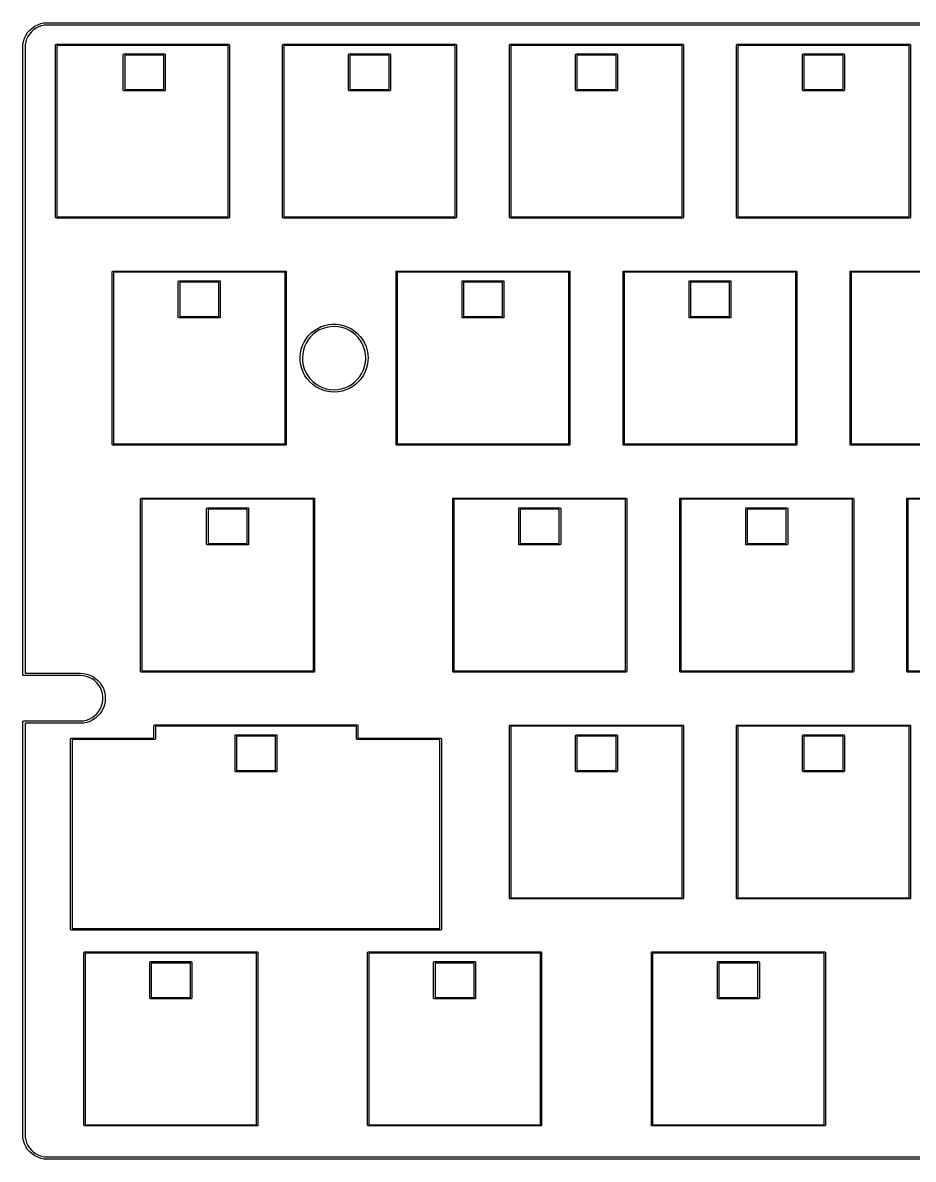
# Model space of a CAD drawing. Extents: x 0 to 11.3, y -3.8 to 0.
# Drawn here: x -0.021 to 2.922, y -3.773 to -0.017 of the extents above; entities that cross this region are included whole.
import ezdxf

# ---------------------------------------------------------------- set-up
doc = ezdxf.new("R2010")
doc.units = 0
doc.header["$MEASUREMENT"] = 0
doc.layers.add('BLACK', color=7, linetype='CONTINUOUS')

msp = doc.modelspace()

# ---------------------------------------------------------------- linework, layer by layer
at = {"layer": 'BLACK', "linetype": 'CONTINUOUS'}
for p, q in [((0.0025, -0.0414), (0.0105, -0.0342)), ((0.0105, -0.0342), (0.0193, -0.0282)), ((0.0232, -0.0348), (0.0152, -0.0403)), ((0.0193, -0.0282), (0.0288, -0.0233)), ((0.0318, -0.0304), (0.0232, -0.0348)), ((0.0288, -0.0233), (0.0389, -0.0198)), ((0.041, -0.0272), (0.0318, -0.0304)), ((0.0389, -0.0198), (0.0493, -0.0176)), ((0.0504, -0.0252), (0.041, -0.0272)), ((0.0493, -0.0176), (0.06, -0.0167)), ((0.0597, -0.0245), (0.0504, -0.0252)), ((0.06, -0.0246), (0.0597, -0.0245)), ((0.06, -0.0167), (0.06, -0.0167)), ((0.06, -0.0167), (0.06, -0.0167)), ((0.06, -0.0167), (11.19, -0.0167)), ((11.19, -0.0246), (0.06, -0.0246)), ((-0.0182, -0.0783), (-0.0148, -0.0681)), ((-0.0148, -0.0681), (-0.0102, -0.0585)), ((-0.0077, -0.071), (-0.0107, -0.0802)), ((-0.0102, -0.0585), (-0.0044, -0.0495)), ((-0.0035, -0.0622), (-0.0077, -0.071)), ((-0.0044, -0.0495), (0.0025, -0.0414)), ((0.0018, -0.0541), (-0.0035, -0.0622)), ((0.0081, -0.0468), (0.0018, -0.0541)), ((0.0152, -0.0403), (0.0081, -0.0468)), ((-0.0207, -0.0994), (-0.0201, -0.0888)), ((-0.0207, -2.1703), (-0.0207, -0.0994)), ((-0.0207, -0.0994), (-0.0207, -0.0994)), ((-0.0201, -0.0888), (-0.0182, -0.0783)), ((-0.0124, -0.0897), (-0.0129, -0.099)), ((-0.0129, -0.099), (-0.0128, -0.0994)), ((-0.0128, -0.0994), (-0.0128, -0.0994)), ((-0.0128, -0.0994), (-0.0128, -0.0994)), ((-0.0128, -0.0994), (-0.0128, -2.1663)), ((-0.0107, -0.0802), (-0.0124, -0.0897)), ((0.0876, -0.0896), (0.0882, -0.0882)), ((0.0876, -0.6604), (0.0876, -0.0896)), ((0.0882, -0.0882), (0.0896, -0.0876)), ((0.0896, -0.0876), (0.6604, -0.0876)), ((0.0915, -0.0915), (0.0915, -0.6585)), ((0.6585, -0.0915), (0.0915, -0.0915)), ((0.6585, -0.6585), (0.6585, -0.0915)), ((0.6604, -0.0876), (0.6618, -0.0882)), ((0.6618, -0.0882), (0.6624, -0.0896)), ((0.6624, -0.0896), (0.6624, -0.6604)), ((0.8376, -0.0896), (0.8382, -0.0882)), ((0.8376, -0.6604), (0.8376, -0.0896)), ((0.8382, -0.0882), (0.8396, -0.0876)), ((0.8396, -0.0876), (1.4104, -0.0876)), ((0.8415, -0.0915), (0.8415, -0.6585)), ((1.4085, -0.0915), (0.8415, -0.0915)), ((1.4085, -0.6585), (1.4085, -0.0915)), ((1.4104, -0.0876), (1.4118, -0.0882)), ((1.4118, -0.0882), (1.4124, -0.0896)), ((1.4124, -0.0896), (1.4124, -0.6604)), ((1.5876, -0.0896), (1.5882, -0.0882)), ((1.5876, -0.6604), (1.5876, -0.0896)), ((1.5882, -0.0882), (1.5896, -0.0876)), ((1.5896, -0.0876), (2.1604, -0.0876)), ((1.5915, -0.0915), (1.5915, -0.6585)), ((2.1585, -0.0915), (1.5915, -0.0915)), ((2.1585, -0.6585), (2.1585, -0.0915)), ((2.1604, -0.0876), (2.1618, -0.0882)), ((2.1618, -0.0882), (2.1624, -0.0896)), ((2.1624, -0.0896), (2.1624, -0.6604)), ((2.3376, -0.0896), (2.3382, -0.0882)), ((2.3376, -0.6604), (2.3376, -0.0896)), ((2.3382, -0.0882), (2.3396, -0.0876)), ((2.3396, -0.0876), (2.9104, -0.0876)), ((2.3415, -0.0915), (2.3415, -0.6585)), ((2.9085, -0.0915), (2.3415, -0.0915)), ((2.9085, -0.6585), (2.9085, -0.0915)), ((2.9104, -0.0876), (2.9118, -0.0882)), ((2.9118, -0.0882), (2.9124, -0.0896)), ((2.9124, -0.0896), (2.9124, -0.6604)), ((0.3116, -0.1218), (0.3123, -0.1202)), ((0.3116, -0.24), (0.3116, -0.1218)), ((0.3123, -0.1202), (0.314, -0.1195)), ((0.314, -0.1195), (0.4478, -0.1195)), ((0.3163, -0.1242), (0.3163, -0.2376)), ((0.4455, -0.1242), (0.3163, -0.1242)), ((0.4455, -0.2376), (0.4455, -0.1242)), ((0.4478, -0.1195), (0.4495, -0.1202)), ((0.4495, -0.1202), (0.4502, -0.1218)), ((0.4502, -0.1218), (0.4502, -0.24)), ((1.0557, -0.1218), (1.0564, -0.1202)), ((1.0557, -0.24), (1.0557, -0.1218)), ((1.0564, -0.1202), (1.0581, -0.1195)), ((1.0581, -0.1195), (1.1919, -0.1195)), ((1.0604, -0.1242), (1.0604, -0.2376)), ((1.1896, -0.1242), (1.0604, -0.1242)), ((1.1896, -0.2376), (1.1896, -0.1242)), ((1.1919, -0.1195), (1.1936, -0.1202)), ((1.1936, -0.1202), (1.1943, -0.1218)), ((1.1943, -0.1218), (1.1943, -0.24)), ((1.8057, -0.1218), (1.8064, -0.1202)), ((1.8057, -0.24), (1.8057, -0.1218)), ((1.8064, -0.1202), (1.8081, -0.1195)), ((1.8081, -0.1195), (1.9419, -0.1195)), ((1.8104, -0.1242), (1.8104, -0.2376)), ((1.9396, -0.1242), (1.8104, -0.1242)), ((1.9396, -0.2376), (1.9396, -0.1242)), ((1.9419, -0.1195), (1.9436, -0.1202)), ((1.9436, -0.1202), (1.9443, -0.1218)), ((1.9443, -0.1218), (1.9443, -0.24)), ((2.5557, -0.1218), (2.5564, -0.1202)), ((2.5557, -0.24), (2.5557, -0.1218)), ((2.5564, -0.1202), (2.5581, -0.1195)), ((2.5581, -0.1195), (2.6919, -0.1195)), ((2.5604, -0.1242), (2.5604, -0.2376)), ((2.6896, -0.1242), (2.5604, -0.1242)), ((2.6896, -0.2376), (2.6896, -0.1242)), ((2.6919, -0.1195), (2.6936, -0.1202)), ((2.6936, -0.1202), (2.6943, -0.1218)), ((2.6943, -0.1218), (2.6943, -0.24)), ((0.3123, -0.2416), (0.3116, -0.24)), ((0.314, -0.2423), (0.3123, -0.2416)), ((0.4478, -0.2423), (0.314, -0.2423)), ((0.3163, -0.2376), (0.4455, -0.2376)), ((0.4495, -0.2416), (0.4478, -0.2423)), ((0.4502, -0.24), (0.4495, -0.2416)), ((1.0564, -0.2416), (1.0557, -0.24)), ((1.0581, -0.2423), (1.0564, -0.2416)), ((1.1919, -0.2423), (1.0581, -0.2423)), ((1.0604, -0.2376), (1.1896, -0.2376)), ((1.1936, -0.2416), (1.1919, -0.2423)), ((1.1943, -0.24), (1.1936, -0.2416)), ((1.8064, -0.2416), (1.8057, -0.24)), ((1.8081, -0.2423), (1.8064, -0.2416)), ((1.9419, -0.2423), (1.8081, -0.2423)), ((1.8104, -0.2376), (1.9396, -0.2376)), ((1.9436, -0.2416), (1.9419, -0.2423)), ((1.9443, -0.24), (1.9436, -0.2416)), ((2.5564, -0.2416), (2.5557, -0.24)), ((2.5581, -0.2423), (2.5564, -0.2416)), ((2.6919, -0.2423), (2.5581, -0.2423)), ((2.5604, -0.2376), (2.6896, -0.2376)), ((2.6936, -0.2416), (2.6919, -0.2423)), ((2.6943, -0.24), (2.6936, -0.2416)), ((0.0882, -0.6618), (0.0876, -0.6604)), ((0.0896, -0.6624), (0.0882, -0.6618)), ((0.6604, -0.6624), (0.0896, -0.6624)), ((0.0915, -0.6585), (0.6585, -0.6585)), ((0.6618, -0.6618), (0.6604, -0.6624)), ((0.6624, -0.6604), (0.6618, -0.6618)), ((0.8382, -0.6618), (0.8376, -0.6604)), ((0.8396, -0.6624), (0.8382, -0.6618)), ((1.4104, -0.6624), (0.8396, -0.6624)), ((0.8415, -0.6585), (1.4085, -0.6585)), ((1.4118, -0.6618), (1.4104, -0.6624)), ((1.4124, -0.6604), (1.4118, -0.6618)), ((1.5882, -0.6618), (1.5876, -0.6604)), ((1.5896, -0.6624), (1.5882, -0.6618)), ((2.1604, -0.6624), (1.5896, -0.6624)), ((1.5915, -0.6585), (2.1585, -0.6585)), ((2.1618, -0.6618), (2.1604, -0.6624)), ((2.1624, -0.6604), (2.1618, -0.6618)), ((2.3382, -0.6618), (2.3376, -0.6604)), ((2.3396, -0.6624), (2.3382, -0.6618)), ((2.9104, -0.6624), (2.3396, -0.6624)), ((2.3415, -0.6585), (2.9085, -0.6585)), ((2.9118, -0.6618), (2.9104, -0.6624)), ((2.9124, -0.6604), (2.9118, -0.6618)), ((0.2751, -0.8396), (0.2757, -0.8382)), ((0.2751, -1.4104), (0.2751, -0.8396)), ((0.2757, -0.8382), (0.2771, -0.8376)), ((0.2771, -0.8376), (0.8479, -0.8376)), ((0.279, -0.8415), (0.279, -1.4085)), ((0.846, -0.8415), (0.279, -0.8415)), ((0.846, -1.4085), (0.846, -0.8415)), ((0.8479, -0.8376), (0.8493, -0.8382)), ((0.8493, -0.8382), (0.8499, -0.8396)), ((0.8499, -0.8396), (0.8499, -1.4104)), ((1.2126, -0.8396), (1.2132, -0.8382)), ((1.2126, -1.4104), (1.2126, -0.8396)), ((1.2132, -0.8382), (1.2146, -0.8376)), ((1.2146, -0.8376), (1.7854, -0.8376)), ((1.2165, -0.8415), (1.2165, -1.4085)), ((1.7835, -0.8415), (1.2165, -0.8415)), ((1.7835, -1.4085), (1.7835, -0.8415)), ((1.7854, -0.8376), (1.7868, -0.8382)), ((1.7868, -0.8382), (1.7874, -0.8396)), ((1.7874, -0.8396), (1.7874, -1.4104)), ((1.9626, -0.8396), (1.9632, -0.8382)), ((1.9626, -1.4104), (1.9626, -0.8396)), ((1.9632, -0.8382), (1.9646, -0.8376)), ((1.9646, -0.8376), (2.5354, -0.8376)), ((1.9665, -0.8415), (1.9665, -1.4085)), ((2.5335, -0.8415), (1.9665, -0.8415)), ((2.5335, -1.4085), (2.5335, -0.8415)), ((2.5354, -0.8376), (2.5368, -0.8382)), ((2.5368, -0.8382), (2.5374, -0.8396)), ((2.5374, -0.8396), (2.5374, -1.4104)), ((2.7126, -0.8396), (2.7132, -0.8382)), ((2.7126, -1.4104), (2.7126, -0.8396)), ((2.7132, -0.8382), (2.7146, -0.8376)), ((2.7146, -0.8376), (3.2854, -0.8376)), ((2.7165, -0.8415), (2.7165, -1.4085)), ((3.2835, -0.8415), (2.7165, -0.8415)), ((0.4932, -0.8719), (0.4939, -0.8702)), ((0.4932, -0.99), (0.4932, -0.8719)), ((0.4939, -0.8702), (0.4956, -0.8695)), ((0.4956, -0.8695), (0.6294, -0.8695)), ((0.4979, -0.8742), (0.4979, -0.9876)), ((0.6271, -0.8742), (0.4979, -0.8742)), ((0.6271, -0.9876), (0.6271, -0.8742)), ((0.6294, -0.8695), (0.6311, -0.8702)), ((0.6311, -0.8702), (0.6318, -0.8719)), ((0.6318, -0.8719), (0.6318, -0.99)), ((1.4307, -0.8719), (1.4314, -0.8702)), ((1.4307, -0.99), (1.4307, -0.8719)), ((1.4314, -0.8702), (1.4331, -0.8695)), ((1.4331, -0.8695), (1.5669, -0.8695)), ((1.4354, -0.8742), (1.4354, -0.9876)), ((1.5646, -0.8742), (1.4354, -0.8742)), ((1.5646, -0.9876), (1.5646, -0.8742)), ((1.5669, -0.8695), (1.5686, -0.8702)), ((1.5686, -0.8702), (1.5693, -0.8719)), ((1.5693, -0.8719), (1.5693, -0.99)), ((2.1807, -0.8719), (2.1814, -0.8702)), ((2.1807, -0.99), (2.1807, -0.8719)), ((2.1814, -0.8702), (2.1831, -0.8695)), ((2.1831, -0.8695), (2.3169, -0.8695)), ((2.1854, -0.8742), (2.1854, -0.9876)), ((2.3146, -0.8742), (2.1854, -0.8742)), ((2.3146, -0.9876), (2.3146, -0.8742)), ((2.3169, -0.8695), (2.3186, -0.8702)), ((2.3186, -0.8702), (2.3193, -0.8719)), ((2.3193, -0.8719), (2.3193, -0.99)), ((0.4939, -0.9916), (0.4932, -0.99)), ((0.4956, -0.9923), (0.4939, -0.9916)), ((0.6294, -0.9923), (0.4956, -0.9923)), ((0.4979, -0.9876), (0.6271, -0.9876)), ((0.6311, -0.9916), (0.6294, -0.9923)), ((0.6318, -0.99), (0.6311, -0.9916)), ((0.9903, -1.0142), (1.0032, -1.0129)), ((1.0032, -1.0129), (1.0161, -1.0131)), ((1.0161, -1.0131), (1.0289, -1.0148)), ((1.4314, -0.9916), (1.4307, -0.99)), ((1.4331, -0.9923), (1.4314, -0.9916)), ((1.5669, -0.9923), (1.4331, -0.9923)), ((1.4354, -0.9876), (1.5646, -0.9876)), ((1.5686, -0.9916), (1.5669, -0.9923)), ((1.5693, -0.99), (1.5686, -0.9916)), ((2.1814, -0.9916), (2.1807, -0.99)), ((2.1831, -0.9923), (2.1814, -0.9916)), ((2.3169, -0.9923), (2.1831, -0.9923)), ((2.1854, -0.9876), (2.3146, -0.9876)), ((2.3186, -0.9916), (2.3169, -0.9923)), ((2.3193, -0.99), (2.3186, -0.9916)), ((0.9157, -1.061), (0.9237, -1.0508)), ((0.9237, -1.0508), (0.9328, -1.0416)), ((0.9392, -1.0462), (0.9302, -1.0551)), ((0.9328, -1.0416), (0.9429, -1.0335)), ((0.9491, -1.0386), (0.9392, -1.0462)), ((0.9429, -1.0335), (0.9538, -1.0267)), ((0.9599, -1.0321), (0.9491, -1.0386)), ((0.9538, -1.0267), (0.9655, -1.0211)), ((0.9714, -1.027), (0.9599, -1.0321)), ((0.9655, -1.0211), (0.9777, -1.0169)), ((0.9835, -1.0234), (0.9714, -1.027)), ((0.9777, -1.0169), (0.9903, -1.0142)), ((0.9959, -1.0212), (0.9835, -1.0234)), ((1.0084, -1.0205), (0.9959, -1.0212)), ((1.021, -1.0213), (1.0084, -1.0205)), ((1.0333, -1.0236), (1.021, -1.0213)), ((1.0289, -1.0148), (1.0414, -1.0179)), ((1.0453, -1.0274), (1.0333, -1.0236)), ((1.0414, -1.0179), (1.0535, -1.0225)), ((1.0568, -1.0326), (1.0453, -1.0274)), ((1.0535, -1.0225), (1.065, -1.0284)), ((1.0675, -1.0392), (1.0568, -1.0326)), ((1.065, -1.0284), (1.0757, -1.0356)), ((1.0774, -1.047), (1.0675, -1.0392)), ((1.0757, -1.0356), (1.0855, -1.044)), ((1.0863, -1.0559), (1.0774, -1.047)), ((1.0855, -1.044), (1.0943, -1.0535)), ((0.8995, -1.096), (0.9035, -1.0837)), ((0.9035, -1.0837), (0.909, -1.072)), ((0.9105, -1.087), (0.9066, -1.099)), ((0.909, -1.072), (0.9157, -1.061)), ((0.9158, -1.0756), (0.9105, -1.087)), ((0.9224, -1.0649), (0.9158, -1.0756)), ((0.9302, -1.0551), (0.9224, -1.0649)), ((1.094, -1.0658), (1.0863, -1.0559)), ((1.1005, -1.0766), (1.094, -1.0658)), ((1.0943, -1.0535), (1.102, -1.0639)), ((1.1057, -1.0881), (1.1005, -1.0766)), ((1.102, -1.0639), (1.1084, -1.0751)), ((1.1094, -1.1001), (1.1057, -1.0881)), ((1.1084, -1.0751), (1.1135, -1.087)), ((1.1135, -1.087), (1.1171, -1.0994)), ((0.8957, -1.1215), (0.8969, -1.1086)), ((0.8958, -1.1239), (0.8957, -1.1215)), ((0.8961, -1.1344), (0.8958, -1.1239)), ((0.8969, -1.1086), (0.8995, -1.096)), ((0.9042, -1.1114), (0.9034, -1.1239)), ((0.9034, -1.1239), (0.904, -1.1365)), ((0.9066, -1.099), (0.9042, -1.1114)), ((1.1116, -1.1124), (1.1094, -1.1001)), ((1.1124, -1.125), (1.1116, -1.1124)), ((1.1124, -1.1272), (1.1124, -1.125)), ((1.1171, -1.0994), (1.1193, -1.1121)), ((1.1193, -1.1121), (1.1201, -1.125)), ((1.1201, -1.125), (1.1199, -1.1321)), ((0.8979, -1.1472), (0.8961, -1.1344)), ((0.9012, -1.1597), (0.8979, -1.1472)), ((0.9059, -1.1717), (0.9012, -1.1597)), ((0.904, -1.1365), (0.9061, -1.1489)), ((0.9061, -1.1489), (0.9097, -1.1609)), ((0.9097, -1.1609), (0.9147, -1.1724)), ((1.0995, -1.1753), (1.1049, -1.164)), ((1.1049, -1.164), (1.1088, -1.1521)), ((1.1088, -1.1521), (1.1114, -1.1397)), ((1.1153, -1.1574), (1.1108, -1.1696)), ((1.1114, -1.1397), (1.1124, -1.1272)), ((1.1183, -1.1449), (1.1153, -1.1574)), ((1.1199, -1.1321), (1.1183, -1.1449)), ((0.9119, -1.1831), (0.9059, -1.1717)), ((0.9192, -1.1938), (0.9119, -1.1831)), ((0.9147, -1.1724), (0.9211, -1.1833)), ((0.9277, -1.2035), (0.9192, -1.1938)), ((0.9211, -1.1833), (0.9288, -1.1933)), ((0.9288, -1.1933), (0.9375, -1.2023)), ((1.0758, -1.2045), (1.0848, -1.1958)), ((1.0897, -1.2018), (1.0803, -1.2107)), ((1.0848, -1.1958), (1.0928, -1.186)), ((1.0979, -1.1919), (1.0897, -1.2018)), ((1.0928, -1.186), (1.0995, -1.1753)), ((1.1051, -1.1811), (1.0979, -1.1919)), ((1.1108, -1.1696), (1.1051, -1.1811)), ((0.9373, -1.2122), (0.9277, -1.2035)), ((0.9478, -1.2197), (0.9373, -1.2122)), ((0.9375, -1.2023), (0.9473, -1.2102)), ((0.9473, -1.2102), (0.958, -1.2169)), ((0.959, -1.226), (0.9478, -1.2197)), ((0.958, -1.2169), (0.9694, -1.2222)), ((0.971, -1.231), (0.959, -1.226)), ((0.9694, -1.2222), (0.9814, -1.2261)), ((0.9834, -1.2345), (0.971, -1.231)), ((0.9814, -1.2261), (0.9937, -1.2286)), ((0.9961, -1.2366), (0.9834, -1.2345)), ((0.9937, -1.2286), (1.0062, -1.2295)), ((1.0091, -1.2372), (0.9961, -1.2366)), ((1.0062, -1.2295), (1.0188, -1.2289)), ((1.0219, -1.2363), (1.0091, -1.2372)), ((1.0188, -1.2289), (1.0312, -1.2269)), ((1.0346, -1.234), (1.0219, -1.2363)), ((1.0312, -1.2269), (1.0433, -1.2233)), ((1.047, -1.2302), (1.0346, -1.234)), ((1.0433, -1.2233), (1.0548, -1.2184)), ((1.0588, -1.225), (1.047, -1.2302)), ((1.0548, -1.2184), (1.0657, -1.2121)), ((1.07, -1.2185), (1.0588, -1.225)), ((1.0657, -1.2121), (1.0758, -1.2045)), ((1.0803, -1.2107), (1.07, -1.2185)), ((0.2757, -1.4118), (0.2751, -1.4104)), ((0.2771, -1.4124), (0.2757, -1.4118)), ((0.8479, -1.4124), (0.2771, -1.4124)), ((0.279, -1.4085), (0.846, -1.4085)), ((0.8493, -1.4118), (0.8479, -1.4124)), ((0.8499, -1.4104), (0.8493, -1.4118)), ((1.2132, -1.4118), (1.2126, -1.4104)), ((1.2146, -1.4124), (1.2132, -1.4118)), ((1.7854, -1.4124), (1.2146, -1.4124)), ((1.2165, -1.4085), (1.7835, -1.4085)), ((1.7868, -1.4118), (1.7854, -1.4124)), ((1.7874, -1.4104), (1.7868, -1.4118)), ((1.9632, -1.4118), (1.9626, -1.4104)), ((1.9646, -1.4124), (1.9632, -1.4118)), ((2.5354, -1.4124), (1.9646, -1.4124)), ((1.9665, -1.4085), (2.5335, -1.4085)), ((2.5368, -1.4118), (2.5354, -1.4124)), ((2.5374, -1.4104), (2.5368, -1.4118)), ((2.7132, -1.4118), (2.7126, -1.4104)), ((2.7146, -1.4124), (2.7132, -1.4118)), ((3.2854, -1.4124), (2.7146, -1.4124)), ((2.7165, -1.4085), (3.2835, -1.4085)), ((0.3688, -1.5896), (0.3694, -1.5882)), ((0.3688, -2.1604), (0.3688, -1.5896)), ((0.3694, -1.5882), (0.3708, -1.5876)), ((0.3708, -1.5876), (0.9417, -1.5876)), ((0.3728, -1.5915), (0.3728, -2.1585)), ((0.9397, -1.5915), (0.3728, -1.5915)), ((0.9397, -2.1585), (0.9397, -1.5915)), ((0.9417, -1.5876), (0.9431, -1.5882)), ((0.9431, -1.5882), (0.9437, -1.5896)), ((0.9437, -1.5896), (0.9437, -2.1604)), ((1.4001, -1.5896), (1.4007, -1.5882)), ((1.4001, -2.1604), (1.4001, -1.5896)), ((1.4007, -1.5882), (1.4021, -1.5876)), ((1.4021, -1.5876), (1.9729, -1.5876)), ((1.404, -1.5915), (1.404, -2.1585)), ((1.971, -1.5915), (1.404, -1.5915)), ((1.971, -2.1585), (1.971, -1.5915)), ((1.9729, -1.5876), (1.9743, -1.5882)), ((1.9743, -1.5882), (1.9749, -1.5896)), ((1.9749, -1.5896), (1.9749, -2.1604)), ((2.1501, -1.5896), (2.1507, -1.5882)), ((2.1501, -2.1604), (2.1501, -1.5896)), ((2.1507, -1.5882), (2.1521, -1.5876)), ((2.1521, -1.5876), (2.7229, -1.5876)), ((2.154, -1.5915), (2.154, -2.1585)), ((2.721, -1.5915), (2.154, -1.5915)), ((2.721, -2.1585), (2.721, -1.5915)), ((2.7229, -1.5876), (2.7243, -1.5882)), ((2.7243, -1.5882), (2.7249, -1.5896)), ((2.7249, -1.5896), (2.7249, -2.1604)), ((2.9001, -1.5896), (2.9007, -1.5882)), ((2.9001, -2.1604), (2.9001, -1.5896)), ((2.9007, -1.5882), (2.9021, -1.5876)), ((2.9021, -1.5876), (3.4729, -1.5876)), ((2.904, -1.5915), (2.904, -2.1585)), ((3.471, -1.5915), (2.904, -1.5915)), ((0.587, -1.6219), (0.5877, -1.6202)), ((0.587, -1.74), (0.587, -1.6219)), ((0.5877, -1.6202), (0.5893, -1.6195)), ((0.5893, -1.6195), (0.7232, -1.6195)), ((0.5917, -1.6242), (0.5917, -1.7376)), ((0.7208, -1.6242), (0.5917, -1.6242)), ((0.7208, -1.7376), (0.7208, -1.6242)), ((0.7232, -1.6195), (0.7248, -1.6202)), ((0.7248, -1.6202), (0.7255, -1.6219)), ((0.7255, -1.6219), (0.7255, -1.74)), ((1.6182, -1.6219), (1.6189, -1.6202)), ((1.6182, -1.74), (1.6182, -1.6219)), ((1.6189, -1.6202), (1.6206, -1.6195)), ((1.6206, -1.6195), (1.7544, -1.6195)), ((1.6229, -1.6242), (1.6229, -1.7376)), ((1.7521, -1.6242), (1.6229, -1.6242)), ((1.7521, -1.7376), (1.7521, -1.6242)), ((1.7544, -1.6195), (1.7561, -1.6202)), ((1.7561, -1.6202), (1.7568, -1.6219)), ((1.7568, -1.6219), (1.7568, -1.74)), ((2.3682, -1.6219), (2.3689, -1.6202)), ((2.3682, -1.74), (2.3682, -1.6219)), ((2.3689, -1.6202), (2.3706, -1.6195)), ((2.3706, -1.6195), (2.5044, -1.6195)), ((2.3729, -1.6242), (2.3729, -1.7376)), ((2.5021, -1.6242), (2.3729, -1.6242)), ((2.5021, -1.7376), (2.5021, -1.6242)), ((2.5044, -1.6195), (2.5061, -1.6202)), ((2.5061, -1.6202), (2.5068, -1.6219)), ((2.5068, -1.6219), (2.5068, -1.74)), ((0.5877, -1.7416), (0.587, -1.74)), ((0.5893, -1.7423), (0.5877, -1.7416)), ((0.7232, -1.7423), (0.5893, -1.7423)), ((0.5917, -1.7376), (0.7208, -1.7376)), ((0.7248, -1.7416), (0.7232, -1.7423)), ((0.7255, -1.74), (0.7248, -1.7416)), ((1.6189, -1.7416), (1.6182, -1.74)), ((1.6206, -1.7423), (1.6189, -1.7416)), ((1.7544, -1.7423), (1.6206, -1.7423)), ((1.6229, -1.7376), (1.7521, -1.7376)), ((1.7561, -1.7416), (1.7544, -1.7423)), ((1.7568, -1.74), (1.7561, -1.7416)), ((2.3689, -1.7416), (2.3682, -1.74)), ((2.3706, -1.7423), (2.3689, -1.7416)), ((2.5044, -1.7423), (2.3706, -1.7423)), ((2.3729, -1.7376), (2.5021, -1.7376)), ((2.5061, -1.7416), (2.5044, -1.7423)), ((2.5068, -1.74), (2.5061, -1.7416)), ((-0.0205, -2.1709), (-0.0207, -2.1703)), ((-0.0205, -2.1715), (-0.0205, -2.1709)), ((-0.0201, -2.172), (-0.0205, -2.1715)), ((-0.0199, -2.1726), (-0.0201, -2.172)), ((-0.0194, -2.173), (-0.0199, -2.1726)), ((-0.019, -2.1735), (-0.0194, -2.173)), ((-0.0185, -2.1736), (-0.019, -2.1735)), ((-0.0179, -2.174), (-0.0185, -2.1736)), ((-0.0173, -2.174), (-0.0179, -2.174)), ((-0.0167, -2.1742), (-0.0173, -2.174)), ((0.1693, -2.1742), (-0.0167, -2.1742)), ((-0.0128, -2.1663), (0.1693, -2.1663)), ((0.1693, -2.1663), (0.1801, -2.1671)), ((0.1697, -2.1741), (0.1693, -2.1742)), ((0.1795, -2.1747), (0.1697, -2.1741)), ((0.1895, -2.1768), (0.1795, -2.1747)), ((0.1801, -2.1671), (0.1907, -2.1692)), ((0.1992, -2.1803), (0.1895, -2.1768)), ((0.1907, -2.1692), (0.2009, -2.1726)), ((0.2009, -2.1726), (0.2106, -2.1774)), ((0.2106, -2.1774), (0.2196, -2.1834)), ((0.3694, -2.1618), (0.3688, -2.1604)), ((0.3708, -2.1624), (0.3694, -2.1618)), ((0.9417, -2.1624), (0.3708, -2.1624)), ((0.3728, -2.1585), (0.9397, -2.1585)), ((0.9431, -2.1618), (0.9417, -2.1624)), ((0.9437, -2.1604), (0.9431, -2.1618)), ((1.4007, -2.1618), (1.4001, -2.1604)), ((1.4021, -2.1624), (1.4007, -2.1618)), ((1.9729, -2.1624), (1.4021, -2.1624)), ((1.404, -2.1585), (1.971, -2.1585)), ((1.9743, -2.1618), (1.9729, -2.1624)), ((1.9749, -2.1604), (1.9743, -2.1618)), ((2.1507, -2.1618), (2.1501, -2.1604)), ((2.1521, -2.1624), (2.1507, -2.1618)), ((2.7229, -2.1624), (2.1521, -2.1624)), ((2.154, -2.1585), (2.721, -2.1585)), ((2.7243, -2.1618), (2.7229, -2.1624)), ((2.7249, -2.1604), (2.7243, -2.1618)), ((2.9007, -2.1618), (2.9001, -2.1604)), ((2.9021, -2.1624), (2.9007, -2.1618)), ((3.4729, -2.1624), (2.9021, -2.1624)), ((2.904, -2.1585), (3.471, -2.1585)), ((0.2082, -2.185), (0.1992, -2.1803)), ((0.2166, -2.1909), (0.2082, -2.185)), ((0.2241, -2.1978), (0.2166, -2.1909)), ((0.2196, -2.1834), (0.2278, -2.1905)), ((0.2305, -2.2058), (0.2241, -2.1978)), ((0.2278, -2.1905), (0.2349, -2.1987)), ((0.2359, -2.2145), (0.2305, -2.2058)), ((0.2349, -2.1987), (0.2409, -2.2077)), ((0.2399, -2.2239), (0.2359, -2.2145)), ((0.2409, -2.2077), (0.2457, -2.2174)), ((0.2427, -2.2338), (0.2399, -2.2239)), ((0.2441, -2.2439), (0.2427, -2.2338)), ((0.2441, -2.2541), (0.2441, -2.2439)), ((0.2457, -2.2174), (0.2492, -2.2276)), ((0.2492, -2.2276), (0.2513, -2.2382)), ((0.2513, -2.2382), (0.252, -2.249)), ((0.252, -2.249), (0.2513, -2.2598)), ((0.2305, -2.2923), (0.2359, -2.2835)), ((0.2409, -2.2904), (0.2349, -2.2994)), ((0.2359, -2.2835), (0.2399, -2.2741)), ((0.2399, -2.2741), (0.2427, -2.2643)), ((0.2457, -2.2807), (0.2409, -2.2904)), ((0.2427, -2.2643), (0.2441, -2.2541)), ((0.2492, -2.2704), (0.2457, -2.2807)), ((0.2513, -2.2598), (0.2492, -2.2704)), ((-0.0207, -2.3278), (-0.0205, -2.3272)), ((-0.0207, -3.69), (-0.0207, -2.3278)), ((-0.0205, -2.3265), (-0.0201, -2.326)), ((-0.0205, -2.3272), (-0.0205, -2.3265)), ((-0.0201, -2.326), (-0.0199, -2.3254)), ((-0.0199, -2.3254), (-0.0194, -2.3251)), ((-0.0194, -2.3251), (-0.019, -2.3246)), ((-0.019, -2.3246), (-0.0185, -2.3244)), ((-0.0185, -2.3244), (-0.0179, -2.324)), ((-0.0179, -2.324), (-0.0173, -2.324)), ((-0.0173, -2.324), (-0.0167, -2.3238)), ((-0.0167, -2.3238), (0.1693, -2.3238)), ((0.1693, -2.3238), (0.1697, -2.324)), ((0.1697, -2.324), (0.1795, -2.3233)), ((0.1795, -2.3233), (0.1895, -2.3212)), ((0.1895, -2.3212), (0.1992, -2.3178)), ((0.2009, -2.3254), (0.1907, -2.3289)), ((0.1992, -2.3178), (0.2082, -2.3131)), ((0.2106, -2.3206), (0.2009, -2.3254)), ((0.2082, -2.3131), (0.2166, -2.3072)), ((0.2196, -2.3146), (0.2106, -2.3206)), ((0.2166, -2.3072), (0.2241, -2.3002)), ((0.2278, -2.3075), (0.2196, -2.3146)), ((0.2241, -2.3002), (0.2305, -2.2923)), ((0.2349, -2.2994), (0.2278, -2.3075)), ((0.1693, -2.3317), (-0.0128, -2.3317)), ((-0.0128, -2.3317), (-0.0128, -3.69)), ((0.1801, -2.331), (0.1693, -2.3317)), ((0.1907, -2.3289), (0.1801, -2.331)), ((0.413, -2.3396), (0.4137, -2.3379)), ((0.413, -2.3805), (0.413, -2.3396)), ((0.4137, -2.3379), (0.4154, -2.3372)), ((0.4154, -2.3372), (1.0846, -2.3372)), ((1.0823, -2.3419), (0.4177, -2.3419)), ((0.4177, -2.3419), (0.4177, -2.3829)), ((1.0823, -2.3829), (1.0823, -2.3419)), ((1.0846, -2.3372), (1.0863, -2.3379)), ((1.0863, -2.3379), (1.087, -2.3396)), ((1.087, -2.3396), (1.087, -2.3805)), ((1.5876, -2.3396), (1.5882, -2.3382)), ((1.5876, -2.9104), (1.5876, -2.3396)), ((1.5882, -2.3382), (1.5896, -2.3376)), ((1.5896, -2.3376), (2.1604, -2.3376)), ((1.5915, -2.3415), (1.5915, -2.9085)), ((2.1585, -2.3415), (1.5915, -2.3415)), ((2.1585, -2.9085), (2.1585, -2.3415)), ((2.1604, -2.3376), (2.1618, -2.3382)), ((2.1618, -2.3382), (2.1624, -2.3396)), ((2.1624, -2.3396), (2.1624, -2.9104)), ((2.3376, -2.3396), (2.3382, -2.3382)), ((2.3376, -2.9104), (2.3376, -2.3396)), ((2.3382, -2.3382), (2.3396, -2.3376)), ((2.3396, -2.3376), (2.9104, -2.3376)), ((2.3415, -2.3415), (2.3415, -2.9085)), ((2.9085, -2.3415), (2.3415, -2.3415)), ((2.9085, -2.9085), (2.9085, -2.3415)), ((2.9104, -2.3376), (2.9118, -2.3382)), ((2.9118, -2.3382), (2.9124, -2.3396)), ((2.9124, -2.3396), (2.9124, -2.9104)), ((0.1374, -2.3829), (0.1381, -2.3812)), ((0.1374, -3.0128), (0.1374, -2.3829)), ((0.1381, -2.3812), (0.1398, -2.3805)), ((0.1398, -2.3805), (0.413, -2.3805)), ((0.4154, -2.3852), (0.1421, -2.3852)), ((0.1421, -2.3852), (0.1421, -3.0104)), ((0.417, -2.3845), (0.4154, -2.3852)), ((0.4177, -2.3829), (0.417, -2.3845)), ((0.6807, -2.3718), (0.6814, -2.3702)), ((0.6807, -2.49), (0.6807, -2.3718)), ((0.6814, -2.3702), (0.6831, -2.3695)), ((0.6831, -2.3695), (0.8169, -2.3695)), ((0.6854, -2.3742), (0.6854, -2.4876)), ((0.8146, -2.3742), (0.6854, -2.3742)), ((0.8146, -2.4876), (0.8146, -2.3742)), ((0.8169, -2.3695), (0.8186, -2.3702)), ((0.8186, -2.3702), (0.8193, -2.3718)), ((0.8193, -2.3718), (0.8193, -2.49)), ((1.083, -2.3845), (1.0823, -2.3829)), ((1.0846, -2.3852), (1.083, -2.3845)), ((1.3579, -2.3852), (1.0846, -2.3852)), ((1.087, -2.3805), (1.3602, -2.3805)), ((1.3579, -3.0104), (1.3579, -2.3852)), ((1.3602, -2.3805), (1.3619, -2.3812)), ((1.3619, -2.3812), (1.3626, -2.3829)), ((1.3626, -2.3829), (1.3626, -3.0128)), ((1.8057, -2.3718), (1.8064, -2.3702)), ((1.8057, -2.49), (1.8057, -2.3718)), ((1.8064, -2.3702), (1.8081, -2.3695)), ((1.8081, -2.3695), (1.9419, -2.3695)), ((1.8104, -2.3742), (1.8104, -2.4876)), ((1.9396, -2.3742), (1.8104, -2.3742)), ((1.9396, -2.4876), (1.9396, -2.3742)), ((1.9419, -2.3695), (1.9436, -2.3702)), ((1.9436, -2.3702), (1.9443, -2.3718)), ((1.9443, -2.3718), (1.9443, -2.49)), ((2.5557, -2.3718), (2.5564, -2.3702)), ((2.5557, -2.49), (2.5557, -2.3718)), ((2.5564, -2.3702), (2.5581, -2.3695)), ((2.5581, -2.3695), (2.6919, -2.3695)), ((2.5604, -2.3742), (2.5604, -2.4876)), ((2.6896, -2.3742), (2.5604, -2.3742)), ((2.6896, -2.4876), (2.6896, -2.3742)), ((2.6919, -2.3695), (2.6936, -2.3702)), ((2.6936, -2.3702), (2.6943, -2.3718)), ((2.6943, -2.3718), (2.6943, -2.49)), ((0.6814, -2.4916), (0.6807, -2.49)), ((0.6831, -2.4923), (0.6814, -2.4916)), ((0.8169, -2.4923), (0.6831, -2.4923)), ((0.6854, -2.4876), (0.8146, -2.4876)), ((0.8186, -2.4916), (0.8169, -2.4923)), ((0.8193, -2.49), (0.8186, -2.4916)), ((1.8064, -2.4916), (1.8057, -2.49)), ((1.8081, -2.4923), (1.8064, -2.4916)), ((1.9419, -2.4923), (1.8081, -2.4923)), ((1.8104, -2.4876), (1.9396, -2.4876)), ((1.9436, -2.4916), (1.9419, -2.4923)), ((1.9443, -2.49), (1.9436, -2.4916)), ((2.5564, -2.4916), (2.5557, -2.49)), ((2.5581, -2.4923), (2.5564, -2.4916)), ((2.6919, -2.4923), (2.5581, -2.4923)), ((2.5604, -2.4876), (2.6896, -2.4876)), ((2.6936, -2.4916), (2.6919, -2.4923)), ((2.6943, -2.49), (2.6936, -2.4916)), ((1.5882, -2.9118), (1.5876, -2.9104)), ((1.5896, -2.9124), (1.5882, -2.9118)), ((2.1604, -2.9124), (1.5896, -2.9124)), ((1.5915, -2.9085), (2.1585, -2.9085)), ((2.1618, -2.9118), (2.1604, -2.9124)), ((2.1624, -2.9104), (2.1618, -2.9118)), ((2.3382, -2.9118), (2.3376, -2.9104)), ((2.3396, -2.9124), (2.3382, -2.9118)), ((2.9104, -2.9124), (2.3396, -2.9124)), ((2.3415, -2.9085), (2.9085, -2.9085)), ((2.9118, -2.9118), (2.9104, -2.9124)), ((2.9124, -2.9104), (2.9118, -2.9118)), ((0.1381, -3.0145), (0.1374, -3.0128)), ((0.1398, -3.0152), (0.1381, -3.0145)), ((1.3602, -3.0152), (0.1398, -3.0152)), ((0.1421, -3.0104), (1.3579, -3.0104)), ((1.3619, -3.0145), (1.3602, -3.0152)), ((1.3626, -3.0128), (1.3619, -3.0145)), ((0.1813, -3.0896), (0.1819, -3.0882)), ((0.1813, -3.6604), (0.1813, -3.0896)), ((0.1819, -3.0882), (0.1833, -3.0876)), ((0.1833, -3.0876), (0.7542, -3.0876)), ((0.1853, -3.0915), (0.1853, -3.6585)), ((0.7522, -3.0915), (0.1853, -3.0915)), ((0.7522, -3.6585), (0.7522, -3.0915)), ((0.7542, -3.0876), (0.7556, -3.0882)), ((0.7556, -3.0882), (0.7562, -3.0896)), ((0.7562, -3.0896), (0.7562, -3.6604)), ((1.1188, -3.0896), (1.1194, -3.0882)), ((1.1188, -3.6604), (1.1188, -3.0896)), ((1.1194, -3.0882), (1.1208, -3.0876)), ((1.1208, -3.0876), (1.6917, -3.0876)), ((1.1228, -3.0915), (1.1228, -3.6585)), ((1.6897, -3.0915), (1.1228, -3.0915)), ((1.6897, -3.6585), (1.6897, -3.0915)), ((1.6917, -3.0876), (1.6931, -3.0882)), ((1.6931, -3.0882), (1.6937, -3.0896)), ((1.6937, -3.0896), (1.6937, -3.6604)), ((2.0564, -3.0896), (2.0569, -3.0882)), ((2.0564, -3.6604), (2.0564, -3.0896)), ((2.0569, -3.0882), (2.0583, -3.0876)), ((2.0583, -3.0876), (2.6292, -3.0876)), ((2.0603, -3.0915), (2.0603, -3.6585)), ((2.6272, -3.0915), (2.0603, -3.0915)), ((2.6272, -3.6585), (2.6272, -3.0915)), ((2.6292, -3.0876), (2.6306, -3.0882)), ((2.6306, -3.0882), (2.6311, -3.0896)), ((2.6311, -3.0896), (2.6311, -3.6604)), ((0.3995, -3.1218), (0.4002, -3.1202)), ((0.3995, -3.24), (0.3995, -3.1218)), ((0.4002, -3.1202), (0.4018, -3.1195)), ((0.4018, -3.1195), (0.5357, -3.1195)), ((0.4042, -3.1242), (0.4042, -3.2376)), ((0.5333, -3.1242), (0.4042, -3.1242)), ((0.5333, -3.2376), (0.5333, -3.1242)), ((0.5357, -3.1195), (0.5373, -3.1202)), ((0.5373, -3.1202), (0.538, -3.1218)), ((0.538, -3.1218), (0.538, -3.24)), ((1.337, -3.1218), (1.3377, -3.1202)), ((1.337, -3.24), (1.337, -3.1218)), ((1.3377, -3.1202), (1.3393, -3.1195)), ((1.3393, -3.1195), (1.4732, -3.1195)), ((1.3417, -3.1242), (1.3417, -3.2376)), ((1.4708, -3.1242), (1.3417, -3.1242)), ((1.4708, -3.2376), (1.4708, -3.1242)), ((1.4732, -3.1195), (1.4748, -3.1202)), ((1.4748, -3.1202), (1.4755, -3.1218)), ((1.4755, -3.1218), (1.4755, -3.24)), ((2.2745, -3.1218), (2.2752, -3.1202)), ((2.2745, -3.24), (2.2745, -3.1218)), ((2.2752, -3.1202), (2.2768, -3.1195)), ((2.2768, -3.1195), (2.4107, -3.1195)), ((2.2792, -3.1242), (2.2792, -3.2376)), ((2.4083, -3.1242), (2.2792, -3.1242)), ((2.4083, -3.2376), (2.4083, -3.1242)), ((2.4107, -3.1195), (2.4123, -3.1202)), ((2.4123, -3.1202), (2.413, -3.1218)), ((2.413, -3.1218), (2.413, -3.24)), ((0.4002, -3.2416), (0.3995, -3.24)), ((0.4018, -3.2423), (0.4002, -3.2416)), ((0.5357, -3.2423), (0.4018, -3.2423)), ((0.4042, -3.2376), (0.5333, -3.2376)), ((0.5373, -3.2416), (0.5357, -3.2423)), ((0.538, -3.24), (0.5373, -3.2416)), ((1.3377, -3.2416), (1.337, -3.24)), ((1.3393, -3.2423), (1.3377, -3.2416)), ((1.4732, -3.2423), (1.3393, -3.2423)), ((1.3417, -3.2376), (1.4708, -3.2376)), ((1.4748, -3.2416), (1.4732, -3.2423)), ((1.4755, -3.24), (1.4748, -3.2416)), ((2.2752, -3.2416), (2.2745, -3.24)), ((2.2768, -3.2423), (2.2752, -3.2416)), ((2.4107, -3.2423), (2.2768, -3.2423)), ((2.2792, -3.2376), (2.4083, -3.2376)), ((2.4123, -3.2416), (2.4107, -3.2423)), ((2.413, -3.24), (2.4123, -3.2416)), ((0.1819, -3.6618), (0.1813, -3.6604)), ((0.1833, -3.6624), (0.1819, -3.6618)), ((0.7542, -3.6624), (0.1833, -3.6624)), ((0.1853, -3.6585), (0.7522, -3.6585)), ((0.7556, -3.6618), (0.7542, -3.6624)), ((0.7562, -3.6604), (0.7556, -3.6618)), ((1.1194, -3.6618), (1.1188, -3.6604)), ((1.1208, -3.6624), (1.1194, -3.6618)), ((1.6917, -3.6624), (1.1208, -3.6624)), ((1.1228, -3.6585), (1.6897, -3.6585)), ((1.6931, -3.6618), (1.6917, -3.6624)), ((1.6937, -3.6604), (1.6931, -3.6618)), ((2.0569, -3.6618), (2.0564, -3.6604)), ((2.0583, -3.6624), (2.0569, -3.6618)), ((2.6292, -3.6624), (2.0583, -3.6624)), ((2.0603, -3.6585), (2.6272, -3.6585)), ((2.6306, -3.6618), (2.6292, -3.6624)), ((2.6311, -3.6604), (2.6306, -3.6618)), ((-0.0201, -3.7006), (-0.0207, -3.69)), ((-0.0207, -3.69), (-0.0207, -3.69)), ((-0.0182, -3.7111), (-0.0201, -3.7006)), ((-0.0148, -3.7212), (-0.0182, -3.7111)), ((-0.0128, -3.69), (-0.0129, -3.6904)), ((-0.0129, -3.6904), (-0.0124, -3.6997)), ((-0.0128, -3.69), (-0.0128, -3.69)), ((-0.0128, -3.69), (-0.0128, -3.69)), ((-0.0124, -3.6997), (-0.0107, -3.7092)), ((-0.0107, -3.7092), (-0.0077, -3.7184)), ((-0.0102, -3.7309), (-0.0148, -3.7212)), ((-0.0044, -3.7399), (-0.0102, -3.7309)), ((-0.0077, -3.7184), (-0.0035, -3.7271)), ((0.0025, -3.748), (-0.0044, -3.7399)), ((-0.0035, -3.7271), (0.0018, -3.7352)), ((0.0018, -3.7352), (0.0081, -3.7426)), ((0.0105, -3.7551), (0.0025, -3.748)), ((0.0081, -3.7426), (0.0152, -3.7491)), ((0.0193, -3.7612), (0.0105, -3.7551)), ((0.0152, -3.7491), (0.0232, -3.7546)), ((0.0232, -3.7546), (0.0318, -3.7589)), ((0.0288, -3.766), (0.0193, -3.7612)), ((0.0389, -3.7696), (0.0288, -3.766)), ((0.0318, -3.7589), (0.041, -3.7622)), ((0.0493, -3.7718), (0.0389, -3.7696)), ((0.041, -3.7622), (0.0504, -3.7642)), ((0.06, -3.7726), (0.0493, -3.7718)), ((0.0504, -3.7642), (0.0597, -3.7649)), ((0.0597, -3.7649), (0.06, -3.7648)), ((0.06, -3.7648), (3.046, -3.7648)), ((3.05, -3.7726), (0.06, -3.7726)), ((0.06, -3.7726), (0.06, -3.7726)), ((0.06, -3.7726), (0.06, -3.7726))]:
    msp.add_line(p, q, dxfattribs=at)

doc.saveas('drawing.dxf')
